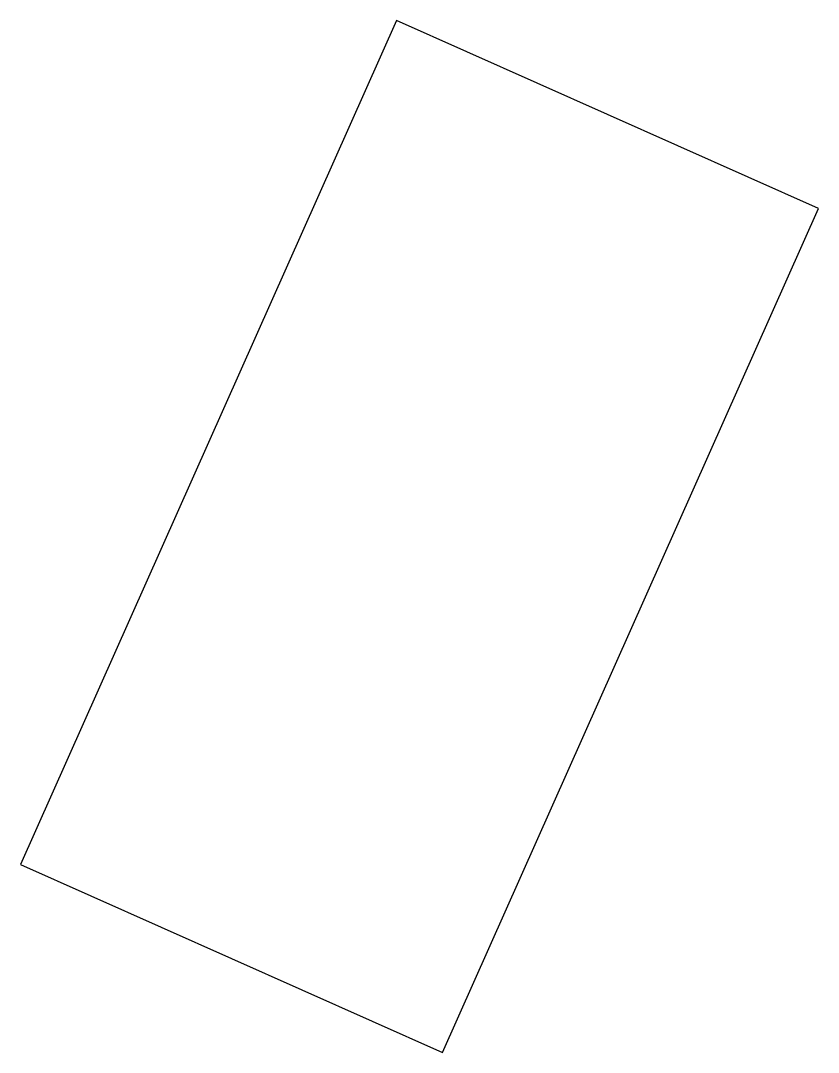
# Model space of a CAD drawing. Header units: millimetres. Extents: x 223.42 to 230.33, y -83.88 to -74.95.
import ezdxf

# ---------------------------------------------------------------- set-up
doc = ezdxf.new("R2010")
doc.units = ezdxf.units.MM

msp = doc.modelspace()

# ---------------------------------------------------------------- linework, layer by layer
for p, q in [((226.6774, -74.9483), (223.4235, -82.2567)), ((230.3316, -76.5753), (226.6774, -74.9483)), ((227.0777, -83.8836), (230.3316, -76.5753)), ((223.4235, -82.2567), (227.0777, -83.8836))]:
    msp.add_line(p, q)

doc.saveas('drawing.dxf')
